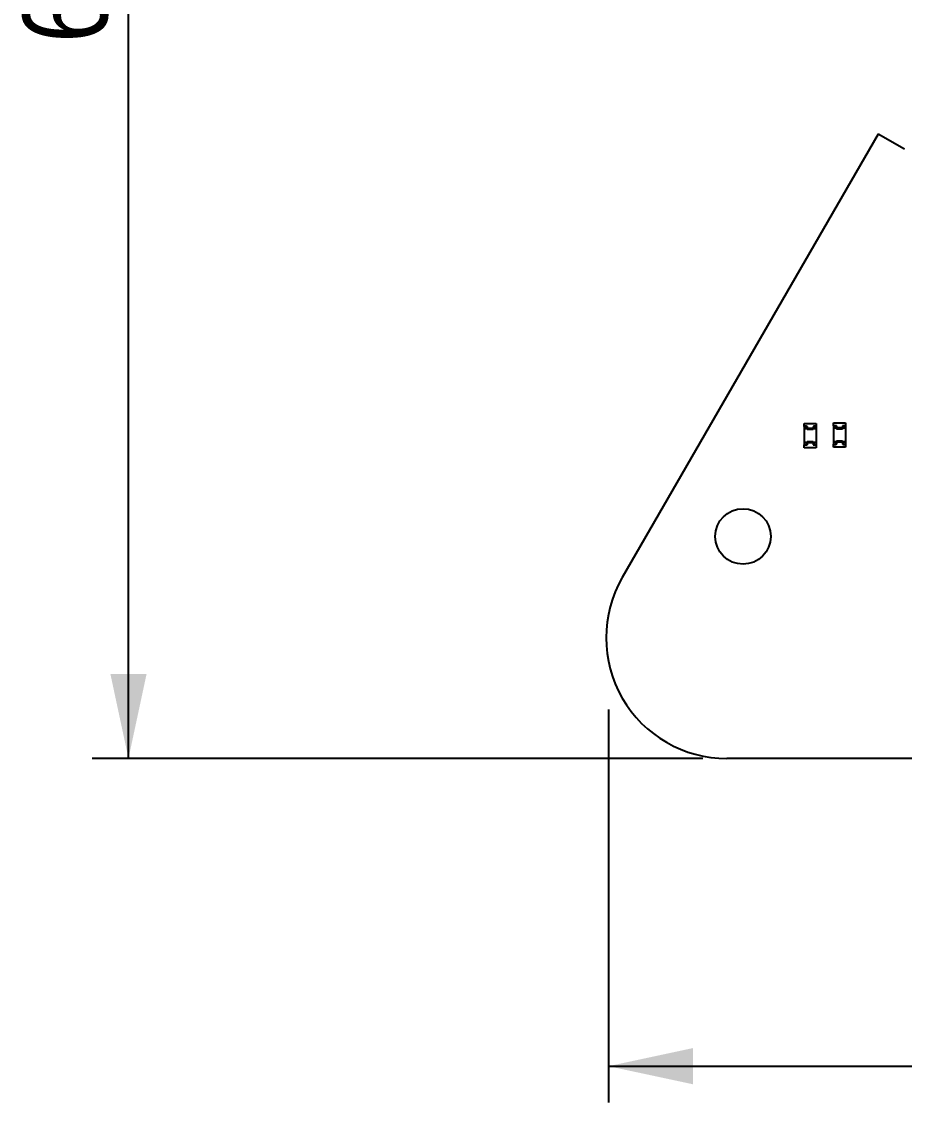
# Model space of a CAD drawing. Header units: millimetres. Extents: x 0 to 594, y 0 to 420.
# Drawn here: x 181.94 to 218.51, y 166.36 to 211.13 of the extents above; entities that cross this region are included whole.
import ezdxf

# ---------------------------------------------------------------- set-up
doc = ezdxf.new("R2010")
doc.units = ezdxf.units.MM
doc.header["$LTSCALE"] = 32.67
doc.layers.get('0').update_dxf_attribs({"linetype": 'CONTINUOUS'})
doc.styles.get("Standard").update_dxf_attribs({"font": 'txt', "width": 0.85})
doc.dimstyles.new('DIMSTYLE_1', dxfattribs={"dimtxt": 3.5, "dimasz": 3.5, "dimexe": 0.18, "dimexo": 0.0625, "dimgap": 0.09, "dimtad": 1, "dimdsep": 46, "dimtxsty": 'STANDARD', "dimblk": '_FILLED', "dimblk1": '_FILLED', "dimblk2": '_FILLED', "dimcen": 0.09, "dimadec": 0, "dimazin": 0, "dimtp": 0.3, "dimtm": 0.3, "dimtfac": 1, "dimtofl": 0, "dimtmove": 0, "dimatfit": 3, "dimldrblk": '_FILLED', "dimfxl": 1, "dimtolj": 1, "dimarcsym": 0})

# ---------------------------------------------------------------- blocks, each defined once
blk = doc.blocks.new('_FILLED')
at = {"color": 0, "linetype": 'BYBLOCK'}
blk.add_solid([(0, 0), (-1, 0.214), (-1, -0.214)], dxfattribs=at)
blk = doc.blocks.new('*D0')
at = {"color": 2, "linetype": 'CONTINUOUS'}
for p, q in [((206.253, 182.633), (206.253, 166.359)), ((292.432, 182.633), (292.432, 166.359)), ((206.253, 167.859), (249.343, 167.859)), ((292.432, 167.859), (249.343, 167.859))]:
    blk.add_line(p, q, dxfattribs=at)
at = {"color": 2, "linetype": 'CONTINUOUS', "xscale": 3.5, "yscale": 3.5, "zscale": 3.5, "rotation": 180}
blk.add_blockref('_FILLED', (206.253, 167.859), dxfattribs=at)
at = {"color": 2, "linetype": 'CONTINUOUS', "xscale": 3.5, "yscale": 3.5, "zscale": 3.5}
blk.add_blockref('_FILLED', (292.432, 167.859), dxfattribs=at)
at = {"color": 2, "linetype": 'CONTINUOUS', "insert": (249.343, 172.234), "char_height": 3.5, "width": 14.875, "attachment_point": 2, "line_spacing_factor": 0.9}
blk.add_mtext('86,18', dxfattribs=at)
blk = doc.blocks.new('*D5')
at = {"color": 2, "linetype": 'CONTINUOUS'}
for p, q in [((242.057, 249.856), (184.868, 249.856)), ((186.368, 249.856), (186.368, 215.231)), ((186.368, 180.606), (186.368, 215.231)), ((210.158, 180.606), (184.868, 180.606))]:
    blk.add_line(p, q, dxfattribs=at)
at = {"color": 2, "linetype": 'CONTINUOUS', "xscale": 3.5, "yscale": 3.5, "zscale": 3.5}
for p, rotation in [((186.368, 249.856), 89.9999974955), ((186.368, 180.606), 269.9999974955)]:
    blk.add_blockref('_FILLED', p, dxfattribs=dict(at, rotation=rotation))
at = {"color": 2, "linetype": 'CONTINUOUS', "insert": (181.993, 215.231), "char_height": 3.5, "width": 14.875, "attachment_point": 2, "rotation": 90, "line_spacing_factor": 0.9}
blk.add_mtext('69,25', dxfattribs=at)

msp = doc.modelspace()

# ---------------------------------------------------------------- linework, layer by layer
at = {"color": 7, "linetype": 'CONTINUOUS'}
for p, q in [((217.432, 206.474), (206.828, 188.106)), ((218.515, 205.849), (217.432, 206.474)), ((214.36, 194.356), (214.36, 194.405)), ((214.36, 194.381), (214.46, 194.381)), ((214.485, 194.356), (214.36, 194.356)), ((214.361, 194.405), (214.361, 193.557)), ((214.46, 194.381), (214.46, 194.281)), ((214.485, 194.356), (214.485, 194.231)), ((214.737, 194.356), (214.737, 194.231)), ((214.862, 194.356), (214.737, 194.356)), ((214.762, 194.381), (214.762, 194.281)), ((214.762, 194.381), (214.862, 194.381)), ((214.861, 194.405), (214.861, 193.557)), ((214.862, 194.356), (214.862, 194.405)), ((215.579, 194.381), (215.579, 194.43)), ((215.579, 194.406), (215.679, 194.406)), ((215.704, 194.381), (215.579, 194.381)), ((215.58, 194.43), (215.58, 193.582)), ((215.679, 194.406), (215.679, 194.306)), ((215.704, 194.381), (215.704, 194.256)), ((215.956, 194.381), (215.956, 194.256)), ((216.081, 194.381), (215.956, 194.381)), ((215.981, 194.406), (215.981, 194.306)), ((215.981, 194.406), (216.081, 194.406)), ((216.08, 194.43), (216.08, 193.582)), ((216.081, 194.381), (216.081, 194.43)), ((214.362, 194.28), (214.362, 193.682)), ((214.86, 194.28), (214.362, 194.28)), ((214.86, 194.264), (214.362, 194.264)), ((214.762, 194.281), (214.46, 194.281)), ((214.737, 194.231), (214.485, 194.231)), ((214.86, 194.28), (214.86, 193.682)), ((215.581, 194.305), (215.581, 193.707)), ((216.079, 194.305), (215.581, 194.305)), ((216.079, 194.29), (215.581, 194.29)), ((215.981, 194.306), (215.679, 194.306)), ((215.956, 194.256), (215.704, 194.256)), ((216.079, 194.305), (216.079, 193.707)), ((214.36, 193.557), (214.36, 193.606)), ((214.36, 193.606), (214.485, 193.606)), ((214.46, 193.581), (214.36, 193.581)), ((214.86, 193.698), (214.362, 193.698)), ((214.86, 193.682), (214.362, 193.682)), ((214.46, 193.681), (214.46, 193.581)), ((214.762, 193.681), (214.46, 193.681)), ((214.485, 193.731), (214.485, 193.606)), ((214.737, 193.731), (214.485, 193.731)), ((214.737, 193.731), (214.737, 193.606)), ((214.737, 193.606), (214.862, 193.606)), ((214.762, 193.681), (214.762, 193.581)), ((214.862, 193.581), (214.762, 193.581)), ((214.862, 193.557), (214.862, 193.606)), ((215.579, 193.582), (215.579, 193.631)), ((215.579, 193.631), (215.704, 193.631)), ((215.679, 193.606), (215.579, 193.606)), ((216.079, 193.723), (215.581, 193.723)), ((216.079, 193.707), (215.581, 193.707)), ((215.679, 193.706), (215.679, 193.606)), ((215.981, 193.706), (215.679, 193.706)), ((215.704, 193.756), (215.704, 193.631)), ((215.956, 193.756), (215.704, 193.756)), ((215.956, 193.756), (215.956, 193.631)), ((215.956, 193.631), (216.081, 193.631)), ((215.981, 193.706), (215.981, 193.606)), ((216.081, 193.606), (215.981, 193.606)), ((216.081, 193.582), (216.081, 193.631)), ((287.501, 180.606), (211.158, 180.606))]:
    msp.add_line(p, q, dxfattribs=at)
at = {"color": 6, "linetype": 'CONTINUOUS'}
for p, q in [((214.36, 194.405), (214.36, 194.481)), ((214.36, 194.481), (214.862, 194.481)), ((214.862, 194.481), (214.862, 194.405)), ((215.579, 194.43), (215.579, 194.506)), ((215.579, 194.506), (216.081, 194.506)), ((216.081, 194.506), (216.081, 194.43)), ((214.36, 193.481), (214.36, 193.557)), ((214.862, 193.481), (214.36, 193.481)), ((214.862, 193.557), (214.862, 193.481)), ((215.579, 193.506), (215.579, 193.582)), ((216.081, 193.506), (215.579, 193.506)), ((216.081, 193.582), (216.081, 193.506))]:
    msp.add_line(p, q, dxfattribs=at)
at = {"color": 7, "linetype": 'CONTINUOUS'}
msp.add_circle((211.829, 189.806), 1.15, dxfattribs=at)
msp.add_arc((211.158, 185.606), 5, 150, 270, dxfattribs=at)

# ---------------------------------------------------------------- dimensions: what is measured, and where the dimension line sits
at = {"color": 2, "linetype": 'CONTINUOUS'}
dim = msp.add_linear_dim(base=(186.368, 180.606), p1=(242.057, 249.856), p2=(210.158, 180.606), angle=270, dimstyle='DIMSTYLE_1', dxfattribs=at)
dim.commit()
dim.dimension.update_dxf_attribs({"geometry": '*D5', "text_midpoint": (187.075, 208.582), "dimtype": 160})
dim = msp.add_linear_dim(base=(292.432, 167.859), p1=(206.253, 182.633), p2=(292.432, 182.633), dimstyle='DIMSTYLE_1', dxfattribs=at)
dim.commit()
dim.dimension.update_dxf_attribs({"geometry": '*D0', "text_midpoint": (241.905, 170.484), "dimtype": 160})

doc.saveas('drawing.dxf')
